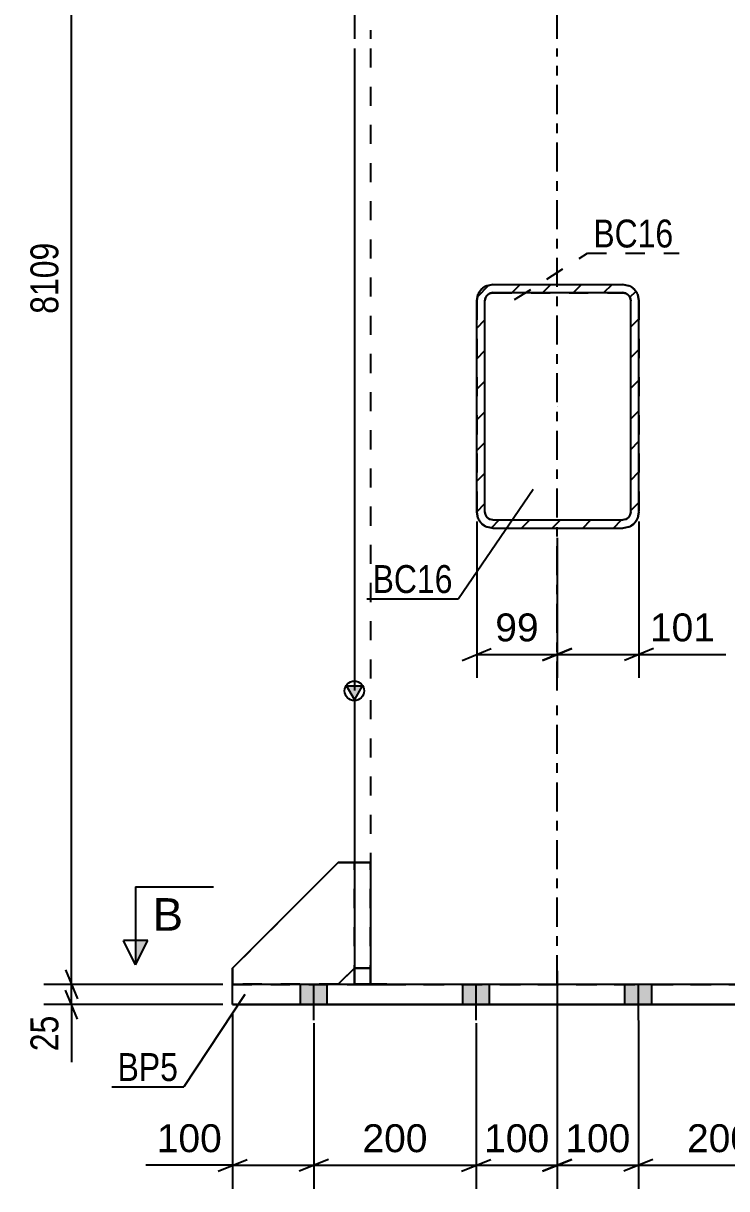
# Model space of a CAD drawing. Header units: millimetres. Extents: x -162 to 432, y -197 to 223.
# Drawn here: x 161.9 to 234.1, y -21 to 98.7 of the extents above; entities that cross this region are included whole.
import ezdxf

# ---------------------------------------------------------------- set-up
doc = ezdxf.new("R2010")
doc.units = ezdxf.units.MM
doc.linetypes.add('DXK_LINE_DOT2', pattern=[3.9198, 1.9599, -1.9599])
doc.linetypes.add('DXK_LINE_DOT3', pattern=[5.918699999999999, 2.979, -0.9799, 0.9799, -0.9799])
doc.styles.add('Arial', font='ARIAL.TTF', dxfattribs={"height": 0.2})
doc.styles.add('Arial Narrow', font='ARIALN.TTF', dxfattribs={"height": 0.2})

# ---------------------------------------------------------------- blocks, each defined once
blk = doc.blocks.new('Part-284928215-2615 - 2602')
at = {"linetype": 'Continuous'}
h = blk.add_hatch(dxfattribs=at)
h.set_pattern_fill('', scale=0.7, style=0, pattern_type=0)
h.set_pattern_definition([(45, (208.4663672420691, 48.51701916122232), (-1.571544821187102, 1.571544821187102), [])])
h.paths.add_polyline_path([(208.4663672420716, 70.18368619483294), (208.4663672420667, 48.51701916126308), (208.5932346878807, 47.87921342985413), (208.9545226067562, 47.3385078393286), (209.4952281881241, 46.97721991433605), (210.1330339087334, 46.85035246637301), (223.4663672420667, 46.85035246637301), (224.104172962676, 46.97721991433605), (224.6448785440439, 47.3385078393286), (225.0061664629195, 47.87921342985413), (225.1330339087334, 48.51701916126308), (225.1330339087382, 70.18368619483294), (225.0061664629243, 70.82149192624195), (224.6448785440487, 71.36219751676748), (224.1041729626809, 71.72348544176032), (223.4663672420716, 71.85035288972307), (210.1330339087382, 71.85035288972307), (209.4952281881289, 71.72348544176032), (208.9545226067611, 71.36219751676748), (208.5932346878855, 70.82149192624195)])
h.paths.add_polyline_path([(209.5437782577496, 70.77294185580024), (209.8141310484348, 70.95358581829663), (210.1330339087382, 71.01701954227804), (223.4663672420716, 71.01701954227804), (223.785270102375, 70.95358581829663), (224.0556228930602, 70.77294185580024), (224.2362668524967, 70.50258906053762), (224.2997005754049, 70.18368619483294), (224.2997005754, 48.51701916126308), (224.2362668524943, 48.19811629555846), (224.0556228930553, 47.92776350029584), (223.7852701023702, 47.74711953779945), (223.4663672420667, 47.68368581381804), (210.1330339087334, 47.68368581381804), (209.8141310484299, 47.74711953779945), (209.5437782577448, 47.92776350029584), (209.3631342983082, 48.19811629555846), (209.2997005754, 48.51701916126308), (209.2997005754049, 70.18368619483294), (209.3631342983131, 70.50258906053762)])
at = {"color": 2, "linetype": 'Continuous'}
for p, q in [((210.1330339087382, 71.85035288972307), (209.4952281881289, 71.72348544176032)), ((210.1330339087382, 71.85035288972307), (223.4663672420716, 71.85035288972307)), ((224.1041729626809, 71.72348544176032), (223.4663672420716, 71.85035288972307)), ((208.5932346878855, 70.82149192624195), (208.4663672420716, 70.18368619483294)), ((209.8141310484348, 70.95358581829663), (210.1330339087382, 71.01701954227804)), ((210.1330338949842, 71.0144615495035), (209.8141310346808, 70.95102782767037)), ((210.1330338949842, 71.0144615495035), (210.1330339087382, 71.01701954227804)), ((210.1330339087382, 71.01701954227804), (223.4663672420716, 71.01701954227804)), ((210.1330338949842, 71.0144615495035), (223.4663672283176, 71.0144615495011)), ((223.4663672283176, 71.0144615495011), (223.4663672420716, 71.01701954227804)), ((223.4663672420716, 71.01701954227804), (223.785270102375, 70.95358581829663)), ((223.785270088621, 70.95102782766793), (223.4663672283176, 71.0144615495011)), ((225.1330339087382, 70.18368619483294), (225.0061664629243, 70.82149192624195)), ((208.4663672420667, 48.51701916126308), (208.4663672420716, 70.18368619483294)), ((209.2997005754049, 70.18368619483294), (209.3631342983131, 70.50258906053762)), ((209.2997005754, 48.51701916126308), (209.2997005754049, 70.18368619483294)), ((224.2362668524967, 70.50258906053762), (224.2997005754049, 70.18368619483294)), ((224.2997005754, 48.51701916126308), (224.2997005754049, 70.18368619483294)), ((225.1330339087334, 48.51701916126308), (225.1330339087382, 70.18368619483294)), ((208.4663672420667, 48.51701916126308), (208.5932346878807, 47.87921342985413)), ((209.3631342983082, 48.19811629555846), (209.2997005754, 48.51701916126308)), ((224.2997005754, 48.51701916126308), (224.2362668524943, 48.19811629555846)), ((225.0061664629195, 47.87921342985413), (225.1330339087334, 48.51701916126308)), ((209.4952281881241, 46.97721991433605), (210.1330339087334, 46.85035246637301)), ((210.1330338949842, 46.8477952920943), (209.4952281743749, 46.97466273576032)), ((210.1330339087334, 47.68368581381804), (209.8141310484299, 47.74711953779945)), ((210.1330339087334, 47.68368581381804), (223.4663672420667, 47.68368581381804)), ((210.1330338949842, 46.8477952920943), (210.1330339087334, 46.85035246637301)), ((210.1330339087334, 46.85035246637301), (223.4663672420667, 46.85035246637301)), ((210.1330338949842, 46.8477952920943), (223.4663672283176, 46.84779529209186)), ((223.7852701023702, 47.74711953779945), (223.4663672420667, 47.68368581381804)), ((223.4663672420667, 46.85035246637301), (224.104172962676, 46.97721991433605)), ((224.1041729489269, 46.97466273575759), (223.4663672283176, 46.84779529209186)), ((223.4663672283176, 46.84779529209186), (223.4663672420667, 46.85035246637301))]:
    blk.add_line(p, q, dxfattribs=at)
at = {"color": 7, "linetype": 'DXK_LINE_DOT2'}
for p, q in [((209.4952281743749, 71.7209274250585), (210.1330338949842, 71.84779486872452)), ((210.1330338949842, 71.84779486872452), (210.1330339087382, 71.85035288972307)), ((210.1330338949842, 71.84779486872452), (223.4663672283176, 71.84779486872208)), ((223.4663672283176, 71.84779486872208), (223.4663672420716, 71.85035288972307)), ((223.4663672283176, 71.84779486872208), (224.1041729489269, 71.72092742505578)), ((208.4663672283176, 70.18112823028281), (208.5932346741315, 70.81893394009006)), ((225.0061664491703, 70.81893394008705), (225.1330338949842, 70.1811282302798)), ((208.4663672420716, 70.18368619483294), (208.4663672283176, 48.51446193053664)), ((209.3631342845591, 70.50003108518627), (209.2997005616509, 70.18112823028252)), ((209.2997005616509, 70.18112823028252), (209.2997005754049, 70.18368619483294)), ((209.2997005616509, 48.5144619305363), (209.2997005616509, 70.18112823028252)), ((209.3631342845591, 70.50003108518627), (209.3631342983131, 70.50258906053762)), ((224.2362668387427, 70.50003108518354), (224.2362668524967, 70.50258906053762)), ((224.2997005616509, 70.1811282302798), (224.2362668387427, 70.50003108518354)), ((224.2997005616509, 70.1811282302798), (224.2997005754049, 70.18368619483294)), ((224.2997005616509, 48.51446193053357), (224.2997005616509, 70.1811282302798)), ((225.1330339087382, 70.18368619483294), (225.1330338949842, 48.51446193053357)), ((208.5932346741315, 47.87665622072939), (208.4663672283176, 48.51446193053664)), ((208.5932346741315, 47.87665622072939), (208.5932346878807, 47.87921342985413)), ((209.2997005616509, 48.5144619305363), (209.2997005754, 48.51701916126308)), ((209.2997005616509, 48.5144619305363), (209.3631342845591, 48.19555907563256)), ((224.2362668387427, 48.19555907562983), (224.2997005616509, 48.51446193053357)), ((224.2997005616509, 48.51446193053357), (224.2997005754, 48.51701916126308)), ((225.1330338949842, 48.51446193053357), (225.0061664491703, 47.87665622072632)), ((225.0061664491703, 47.87665622072632), (225.0061664629195, 47.87921342985413)), ((225.1330338949842, 48.51446193053357), (225.1330339087334, 48.51701916126308)), ((209.8141310346808, 47.74456233314817), (210.1330338949842, 47.68112861131533)), ((210.1330338949842, 47.68112861131533), (210.1330339087334, 47.68368581381804)), ((210.1330338949842, 47.68112861131533), (223.4663672283176, 47.68112861131289)), ((223.4663672283176, 47.68112861131289), (223.785270088621, 47.74456233314572)), ((223.4663672283176, 47.68112861131289), (223.4663672420667, 47.68368581381804))]:
    blk.add_line(p, q, dxfattribs=at)
at = {"color": 7, "linetype": 'DXK_LINE_DOT3'}
blk.add_line((216.799700551796, 59.34595473255803), (216.7997005753467, 59.35035267773867), dxfattribs=at)
at = {"color": 2, "linetype": 'Continuous'}
for centre, radius, start, end in [((210.1330339271803, 70.18368621326655), 1.666666680784396, 112.5000004852278, 157.5000004850576), ((210.1330339179592, 70.18368620405093), 0.8333333403906147, 112.5000004851764, 157.5000004850876), ((210.1330338857573, 70.18112822107159), 0.8333333262660715, 112.4999995145425, 157.4999995151581), ((223.4663672328506, 70.18368620405093), 0.8333333403906121, 22.49999951491245, 67.49999951482361), ((223.4663672375444, 70.18112822106924), 0.8333333262660175, 22.50000048481496, 67.50000048544861), ((223.4663672236295, 70.18368621326655), 1.666666680784398, 22.49999951494242, 67.49999951477224), ((210.1330339271752, 48.51701914282976), 1.666666680784256, 202.4999995149532, 247.4999995147795), ((210.1330338765524, 48.5144619489818), 1.666666652563614, 202.5000004852517, 247.5000004849935), ((210.1330339179543, 48.51701915204516), 0.8333333403906187, 202.4999995149129, 247.4999995148238), ((223.4663672328388, 48.51701915205631), 0.8333333404036039, 292.5000004853285, 337.5000004846273), ((223.4663672236249, 48.51701914282976), 1.666666680784255, 292.5000004852205, 337.5000004850468), ((223.4663672467494, 48.51446194897934), 1.66666665256387, 292.4999995150036, 337.4999995147291)]:
    blk.add_arc(centre, radius, start, end, dxfattribs=at)
at = {"color": 7, "linetype": 'DXK_LINE_DOT2'}
for centre, radius, start, end in [((210.1330338765522, 70.1811282118368), 1.666666652563727, 112.4999995149963, 157.4999995147184), ((223.4663672467497, 70.18112821183433), 1.666666652563473, 22.50000048526518, 67.50000048500202), ((210.1330338857575, 48.514461939747), 0.833333326266215, 202.5000004848204, 247.5000004854429), ((223.4663672375444, 48.51446193974466), 0.8333333262662737, 292.4999995145479, 337.4999995151521)]:
    blk.add_arc(centre, radius, start, end, dxfattribs=at)
blk = doc.blocks.new('Part-284928215-2661 - 2602')
at = {"linetype": 'Continuous'}
blk.add_hatch(color=2, dxfattribs=at).paths.add_polyline_path([(195.9030338605318, 29.23308912558879), (195.1030338486109, 30.63308910174693), (196.7030338724527, 30.63308910174693)])
at = {"color": 2, "linetype": 'Continuous'}
for p, q in [((195.9030338605318, 145.0064509876702), (195.9030338605318, 97.08198239874046)), ((195.9030338605318, 96.08198239874048), (195.9030338605318, 30.17050422334503)), ((195.9030338605318, 29.23308912558879), (195.1030338486109, 30.63308910174693)), ((195.1030338486109, 30.63308910174693), (196.7030338724527, 30.63308910174693)), ((196.7030338724527, 30.63308910174693), (195.9030338605318, 29.23308912558879)), ((195.9030338605318, 29.17050422334502), (195.9030338605318, 12.50414428126845))]:
    blk.add_line(p, q, dxfattribs=at)
at = {"color": 7, "linetype": 'DXK_LINE_DOT2'}
for p, q in [((197.5697005271985, 145.0064509876702), (197.5697005271985, 97.08198239874046)), ((197.5697005271985, 96.08198239874048), (197.5697005271985, 30.17050422334503)), ((197.5697005271985, 29.17050422334502), (197.5697005271985, -0.003216986822034565)), ((195.9030338605318, 12.50414428126845), (195.9030338605318, -0.003216986822034565)), ((196.1567687521597, 0.003458986407868755), (195.9030338605318, 0.003224229569942357)), ((195.9030338605318, -0.003216986822034565), (195.9030338605318, 0.003224229569942357)), ((196.8793445899108, 0.003658003645133097), (196.1567687521597, 0.003458986407868755)), ((197.9607557526489, 0.003790982711753562), (196.8793445899108, 0.003658003645133097)), ((197.5697005271985, 0.003224229569942357), (197.6965679730124, 0.003341607988905556)), ((197.5697005271985, -0.003216986822034565), (197.5697005271985, 0.003224229569942357)), ((197.6965679730124, 0.003341607988905556), (198.057855891888, 0.003441116607613518)), ((199.2363671938651, 0.003837678750130635), (197.9607557526489, 0.003790982711753562)), ((198.057855891888, 0.003441116607613518), (198.5985614732558, 0.00350760614092375)), ((198.5985614732558, 0.00350760614092375), (199.2363671938651, 0.003530954160036496)), ((199.2363671938651, 0.003837678750130635), (234.2363671938651, 0.003837678750130635)), ((199.2363671938651, 0.003530954160036496), (234.2363671938651, 0.003530954160036496)), ((195.9030338605318, -0.003216986822034565), (196.1567687521597, -0.003451743659809381)), ((196.1567687521597, -0.003451743659809381), (196.8793445899108, -0.003650760897225306)), ((196.8793445899108, -0.003650760897225306), (197.9607557526489, -0.00378373996384577)), ((197.6965679730124, -0.003334365240997764), (197.5697005271985, -0.003216986822034565)), ((198.057855891888, -0.003433873859554144), (197.6965679730124, -0.003334365240997764)), ((197.9607557526489, -0.00378373996384577), (199.2363671938651, -0.003830436002222844)), ((198.5985614732558, -0.003500363392864377), (198.057855891888, -0.003433873859554144)), ((199.2363671938651, -0.003523711412128705), (198.5985614732558, -0.003500363392864377)), ((199.2363671938651, -0.003523711412128705), (234.2363671938651, -0.003523711412128705)), ((199.2363671938651, -0.003830436002222844), (234.2363671938651, -0.003830436002222844))]:
    blk.add_line(p, q, dxfattribs=at)
at = {"color": 7, "linetype": 'DXK_LINE_DOT3'}
for p, q in [((216.7363671938651, 97.08198239874046), (216.7363671938651, 145.0032303789391)), ((216.7363671938651, 30.17050422334503), (216.7363671938651, 96.08198239874048)), ((216.7363671938651, 3.621373802313414e-06), (216.7363671938651, 29.17050422334502))]:
    blk.add_line(p, q, dxfattribs=at)
at = {"color": 2, "linetype": 'Continuous'}
blk.add_circle((195.9030338605318, 30.13308910174693), 1, dxfattribs=at)
blk = doc.blocks.new('Part-284928215-2676 - 2602')
at = {"color": 2, "linetype": 'Continuous'}
for p, q in [((183.4030338605318, -2.089464168480447), (183.4030338605318, 0.006138113175836679)), ((183.4030338605318, 0.006138113175836679), (250.0697005271985, 0.006138113175836679)), ((250.0697005271985, -2.089464168480447), (250.0697005271985, 0.006138113175836679)), ((183.4030338605318, -2.077195184876681), (183.4030338605318, -2.089464168480447)), ((250.0697005271985, -2.077195184876681), (183.4030338605318, -2.077195184876681)), ((183.4030338605318, -2.089464168480447), (250.0697005271985, -2.089464168480447)), ((250.0697005271985, -2.077195184876681), (250.0697005271985, -2.089464168480447))]:
    blk.add_line(p, q, dxfattribs=at)
at = {"color": 7, "linetype": 'DXK_LINE_DOT2'}
blk.add_line((183.4030338605318, -0.006130870427928887), (250.0697005271985, -0.006130870427928887), dxfattribs=at)
blk = doc.blocks.new('Part-284928215-2677 - 2602')
at = {"color": 7, "linetype": 'DXK_LINE_DOT2'}
for p, q in [((195.9030338605318, -0.006130870427928887), (195.9030338605318, 12.49616935231288)), ((197.5697005271985, 12.49616935231288), (195.9030338605318, 12.49616935231288)), ((195.9030338605318, 12.49586262772279), (197.5697005271985, 12.49586262772279)), ((197.5697005271985, -0.006130870427928887), (197.5697005271985, 12.49616935231288)), ((195.9030338605318, 1.662836202439792), (197.5697005271985, 1.662836202439792)), ((197.5697005271985, 1.660535768014086), (195.9030338605318, 1.660535768014086)), ((195.9030338605318, -0.004137160592316983), (195.9030338605318, -0.006130870427928887)), ((195.9030338605318, -0.004137160592316983), (197.5697005271985, -0.004137160592316983)), ((195.9030338605318, -0.006130870427928887), (197.5697005271985, -0.006130870427928887)), ((197.5697005271985, -0.004137160592316983), (197.5697005271985, -0.006130870427928887))]:
    blk.add_line(p, q, dxfattribs=at)
blk = doc.blocks.new('Part-284928215-2701 - 2602')
at = {"color": 7, "linetype": 'DXK_LINE_DOT2'}
for p, q in [((194.2363671938651, 12.49647607690298), (183.4030338605318, 1.663142927029886)), ((183.4030338605318, 1.662836202439792), (194.2363671938651, 12.49616935231288)), ((194.2363671938651, 12.49616935231288), (194.2363671938651, 12.49647607690298)), ((195.9030338605318, 12.49647607690298), (194.2363671938651, 12.49647607690298)), ((194.2363671938651, 12.49616935231288), (195.9030338605318, 12.49616935231288)), ((195.9030338605318, 12.49647607690298), (195.9030338605318, 1.662836202439792)), ((183.4030338605318, -0.003830436002222844), (183.4030338605318, 1.663142927029886)), ((195.9030338605318, 1.662836202439792), (194.2363671938651, -0.003830436002222844)), ((194.2363671938651, -0.003523711412128705), (194.2460290186167, 0.006138113175836679)), ((183.4030338605318, -0.003523711412128705), (194.2363671938651, -0.003523711412128705)), ((194.2363671938651, -0.003830436002222844), (183.4030338605318, -0.003830436002222844)), ((194.2363671938651, -0.003830436002222844), (194.2363671938651, -0.003523711412128705))]:
    blk.add_line(p, q, dxfattribs=at)
at = {"color": 2, "linetype": 'Continuous'}
blk.add_line((194.2460290186167, 0.006138113175836679), (195.9030338605318, 1.663142927029886), dxfattribs=at)
blk = doc.blocks.new('Part-284928215-2704 - 2602')
at = {"color": 2, "linetype": 'Continuous'}
for p, q in [((195.9030338605318, 12.50414428126845), (195.9030338605318, 12.50383755667836)), ((197.5697005271985, 12.50414428126845), (195.9030338605318, 12.50414428126845)), ((195.9030338605318, 12.50414428126845), (195.9030338605318, 0.006138202788955974)), ((197.5697005271985, 12.50383755667836), (197.5697005271985, 12.50414428126845)), ((197.5697005271985, 12.50414428126845), (197.5697005271985, 0.006138202788955974)), ((197.5697005271985, 1.67280484123097), (195.9030338605318, 1.67280484123097)), ((195.9030338605318, 0.006138202788955974), (197.5697005271985, 0.006138202788955974))]:
    blk.add_line(p, q, dxfattribs=at)
at = {"color": 7, "linetype": 'DXK_LINE_DOT2'}
for p, q in [((195.9030338605318, 12.50383755667836), (197.5697005271985, 12.50383755667836)), ((195.9030338605318, 1.67280484123097), (195.9030338605318, 0.00414449295334407)), ((195.9030338605318, 1.670504406805264), (197.5697005271985, 1.670504406805264)), ((197.5697005271985, 1.67280484123097), (197.5697005271985, 0.00414449295334407)), ((195.9030338605318, 0.00414449295334407), (195.9030338605318, 0.006138202788955974)), ((197.5697005271985, 0.00414449295334407), (195.9030338605318, 0.00414449295334407)), ((197.5697005271985, 0.00414449295334407), (197.5697005271985, 0.006138202788955974))]:
    blk.add_line(p, q, dxfattribs=at)
blk = doc.blocks.new('Part-284928215-2705 - 2602')
at = {"color": 2, "linetype": 'Continuous'}
for p, q in [((194.2363671938651, 12.50383755667836), (183.4030338605318, 1.670504406805264)), ((194.2363671938651, 12.50353083208826), (194.2363671938651, 12.50383755667836)), ((195.9030338605318, 12.50383755667836), (194.2363671938651, 12.50383755667836)), ((183.4030338605318, 1.670504406805264), (183.4030338605318, 1.67019768221517)), ((183.4030338605318, 1.670504406805264), (183.4030338605318, 0.006138113175836679)), ((194.2386675387167, 0.006138113175836679), (195.9030338605318, 1.670504406805264))]:
    blk.add_line(p, q, dxfattribs=at)
at = {"color": 7, "linetype": 'DXK_LINE_DOT2'}
for p, q in [((183.4030338605318, 1.67019768221517), (194.2363671938651, 12.50353083208826)), ((194.2363671938651, 12.50353083208826), (195.9030338605318, 12.50353083208826)), ((195.9030338605318, 12.50383755667836), (195.9030338605318, 1.67019768221517)), ((195.9030338605318, 1.67019768221517), (194.2363671938651, 0.003531043773155792)), ((183.4030338605318, 0.006138113175836679), (183.4030338605318, 0.003531043773155792)), ((183.4030338605318, 0.003837768363249931), (194.2363671938651, 0.003837768363249931)), ((194.2363671938651, 0.003531043773155792), (183.4030338605318, 0.003531043773155792)), ((194.2363671938651, 0.003837768363249931), (194.2386675387167, 0.006138113175836679)), ((194.2363671938651, 0.003531043773155792), (194.2363671938651, 0.003837768363249931))]:
    blk.add_line(p, q, dxfattribs=at)
blk = doc.blocks.new('Bolt-284928215-2712 - 2602')
at = {"linetype": 'Continuous'}
for points in [[(190.3613671938651, -2.078728807827304), (193.1113671938651, -2.078728807827304), (193.1113671938651, 0.004604490225214401), (190.3613671938651, 0.004604490225214401)], [(190.3613671938651, -2.081796053728245), (193.1113671938651, -2.081796053728245), (193.1113671938651, 0.001537244324273009), (190.3613671938651, 0.001537244324273009)], [(207.0280338605318, -2.078728807827304), (209.7780338605318, -2.078728807827304), (209.7780338605318, 0.004604490225214401), (207.0280338605318, 0.004604490225214401)], [(223.6947005271985, -2.078728807827304), (226.4447005271985, -2.078728807827304), (226.4447005271985, 0.004604490225214401), (223.6947005271985, 0.004604490225214401)], [(240.3613671938651, -2.078728807827304), (243.1113671938651, -2.078728807827304), (243.1113671938651, 0.004604490225214401), (240.3613671938651, 0.004604490225214401)], [(240.3613671938651, -2.081796053728245), (243.1113671938651, -2.081796053728245), (243.1113671938651, 0.001537244324273009), (240.3613671938651, 0.001537244324273009)], [(190.3613671938651, -2.084863299629186), (193.1113671938651, -2.084863299629186), (193.1113671938651, -0.001530001576668383), (190.3613671938651, -0.001530001576668383)], [(190.3613671938651, -2.087930545530128), (193.1113671938651, -2.087930545530128), (193.1113671938651, -0.004597247477609773), (190.3613671938651, -0.004597247477609773)], [(207.0280338605318, -2.087930545530128), (209.7780338605318, -2.087930545530128), (209.7780338605318, -0.004597247477609773), (207.0280338605318, -0.004597247477609773)], [(223.6947005271985, -2.087930545530128), (226.4447005271985, -2.087930545530128), (226.4447005271985, -0.004597247477609773), (223.6947005271985, -0.004597247477609773)], [(240.3613671938651, -2.084863299629186), (243.1113671938651, -2.084863299629186), (243.1113671938651, -0.001530001576668383), (240.3613671938651, -0.001530001576668383)], [(240.3613671938651, -2.087930545530128), (243.1113671938651, -2.087930545530128), (243.1113671938651, -0.004597247477609773), (240.3613671938651, -0.004597247477609773)]]:
    blk.add_hatch(color=1, dxfattribs=at).paths.add_polyline_path(points)
at = {"color": 1, "linetype": 'Continuous'}
for p, q in [((190.3613671938651, -2.078728807827304), (190.3613671938651, 0.004604490225214401)), ((190.3613671938651, -2.081796053728245), (190.3613671938651, 0.001537244324273009)), ((191.7363671938651, -3.662062114348256), (191.7363671938651, 0.004604490225626663)), ((191.7363671938651, -3.665129360249198), (191.7363671938651, 0.001537244324685272)), ((193.1113671938651, -2.078728807827304), (193.1113671938651, 0.004604490225214401)), ((193.1113671938651, -2.081796053728245), (193.1113671938651, 0.001537244324273009)), ((207.0280338605318, -2.078728807827304), (207.0280338605318, 0.004604490225214401)), ((208.4030338605318, -3.662062114348256), (208.4030338605318, 0.004604490225626663)), ((209.7780338605318, -2.078728807827304), (209.7780338605318, 0.004604490225214401)), ((223.6947005271985, -2.078728807827304), (223.6947005271985, 0.004604490225214401)), ((225.0697005271985, -3.662062114348256), (225.0697005271985, 0.004604490225626663)), ((226.4447005271985, -2.078728807827304), (226.4447005271985, 0.004604490225214401)), ((240.3613671938651, -2.078728807827304), (240.3613671938651, 0.004604490225214401)), ((240.3613671938651, -2.081796053728245), (240.3613671938651, 0.001537244324273009)), ((241.7363671938651, -3.662062114348256), (241.7363671938651, 0.004604490225626663)), ((241.7363671938651, -3.665129360249198), (241.7363671938651, 0.001537244324685272)), ((243.1113671938651, -2.078728807827304), (243.1113671938651, 0.004604490225214401)), ((243.1113671938651, -2.081796053728245), (243.1113671938651, 0.001537244324273009)), ((190.3613671938651, -2.084863299629186), (190.3613671938651, -0.001530001576668383)), ((190.3613671938651, -2.087930545530128), (190.3613671938651, -0.004597247477609773)), ((191.7363671938651, -3.668196606150139), (191.7363671938651, -0.00153000157625612)), ((191.7363671938651, -3.671263852051081), (191.7363671938651, -0.004597247477197511)), ((193.1113671938651, -2.084863299629186), (193.1113671938651, -0.001530001576668383)), ((193.1113671938651, -2.087930545530128), (193.1113671938651, -0.004597247477609773)), ((207.0280338605318, -2.087930545530128), (207.0280338605318, -0.004597247477609773)), ((208.4030338605318, -3.671263852051081), (208.4030338605318, -0.004597247477197511)), ((209.7780338605318, -2.087930545530128), (209.7780338605318, -0.004597247477609773)), ((223.6947005271985, -2.087930545530128), (223.6947005271985, -0.004597247477609773)), ((225.0697005271985, -3.671263852051081), (225.0697005271985, -0.004597247477197511)), ((226.4447005271985, -2.087930545530128), (226.4447005271985, -0.004597247477609773)), ((240.3613671938651, -2.084863299629186), (240.3613671938651, -0.001530001576668383)), ((240.3613671938651, -2.087930545530128), (240.3613671938651, -0.004597247477609773)), ((241.7363671938651, -3.668196606150139), (241.7363671938651, -0.00153000157625612)), ((241.7363671938651, -3.671263852051081), (241.7363671938651, -0.004597247477197511)), ((243.1113671938651, -2.084863299629186), (243.1113671938651, -0.001530001576668383)), ((243.1113671938651, -2.087930545530128), (243.1113671938651, -0.004597247477609773))]:
    blk.add_line(p, q, dxfattribs=at)
blk = doc.blocks.new('Part-284928215-2760 - 2602')
at = {"color": 7, "linetype": 'DXK_LINE_DOT2'}
for p, q in [((210.1330338779755, 71.83996781102246), (209.4952281573662, 71.71310036734889)), ((210.1330338779755, 71.83996781102246), (223.4663672113088, 71.83996781102246)), ((210.1330338779755, 71.83717131193293), (210.1330338779755, 71.83996781102246)), ((223.4663672113088, 71.83996781102246), (223.4663672113088, 71.83717131193293)), ((224.1041729319181, 71.71310036734889), (223.4663672113088, 71.83996781102246)), ((208.5932346571228, 70.81110688232889), (208.4663672113088, 70.17330117248525)), ((209.814131017672, 70.9432007699171), (210.1330338779755, 71.00663449175386)), ((210.1330338779755, 71.00383796453582), (210.1330338779755, 71.00663449175386)), ((210.1330338779755, 71.00663449175386), (223.4663672113088, 71.00663449175386)), ((223.4663672113088, 71.00383796453582), (223.4663672113088, 71.00663449175386)), ((223.4663672113088, 71.00663449175386), (223.7852700716123, 70.9432007699171)), ((225.1330338779755, 70.17330117248525), (225.0061664321615, 70.81110688232889)), ((208.4663672113088, 70.17330117248525), (208.4663672113088, 48.50383758480598)), ((209.2997005446421, 70.17330117248525), (209.3631342675503, 70.49220402740696)), ((209.2997005446421, 70.17050461713836), (209.2997005446421, 70.17330117248525)), ((209.2997005446421, 48.50663487149882), (209.2997005446421, 70.17330117248525)), ((209.3631342675503, 70.4894074828245), (209.3631342675503, 70.49220402740696)), ((224.236266821734, 70.4894074828245), (224.236266821734, 70.49220402740696)), ((224.236266821734, 70.49220402740696), (224.2997005446421, 70.17330117248525)), ((224.2997005446421, 70.17050461713836), (224.2997005446421, 70.17330117248525)), ((224.2997005446421, 48.50663487149882), (224.2997005446421, 70.17330117248525)), ((225.1330338779755, 70.17330117248525), (225.1330338779755, 48.50383758480598)), ((208.4663672113088, 48.50663487149882), (208.5932346571228, 47.8688291616549)), ((208.5932346571228, 47.8660318534337), (208.5932346571228, 47.8688291616549)), ((209.2997005446421, 48.50383758480598), (209.2997005446421, 48.50663487149882)), ((209.3631342675503, 48.18773201657655), (209.2997005446421, 48.50663487149882)), ((224.2997005446421, 48.50663487149882), (224.236266821734, 48.18773201657655)), ((224.2997005446421, 48.50383758480598), (224.2997005446421, 48.50663487149882)), ((225.0061664321615, 47.8688291616549), (225.1330338779755, 48.50663487149882)), ((225.0061664321615, 47.8660318534337), (225.0061664321615, 47.8688291616549)), ((209.4952281573662, 46.96683567663462), (210.1330338779755, 46.83996823296133)), ((210.1330338779755, 47.67330155223021), (209.814131017672, 47.73673527406675)), ((210.1330338779755, 47.67050423740852), (210.1330338779755, 47.67330155223021)), ((210.1330338779755, 47.67330155223021), (223.4663672113088, 47.67330155223021)), ((210.1330338779755, 46.83996823296133), (223.4663672113088, 46.83996823296133)), ((210.1330338779755, 46.83717089001169), (210.1330338779755, 46.83996823296133)), ((223.7852700716123, 47.73673527406675), (223.4663672113088, 47.67330155223021)), ((223.4663672113088, 47.67050423740852), (223.4663672113088, 47.67330155223021)), ((223.4663672113088, 46.83996823296133), (224.1041729319181, 46.96683567663462)), ((223.4663672113088, 46.83717089001169), (223.4663672113088, 46.83996823296133))]:
    blk.add_line(p, q, dxfattribs=at)
at = {"color": 7, "linetype": 'DXK_LINE_DOT3'}
blk.add_line((216.7997005446421, 59.33533386317816), (216.7997005446421, 59.34180525940678), dxfattribs=at)
at = {"color": 7, "linetype": 'DXK_LINE_DOT2'}
for centre, radius, start, end in [((210.1330338596067, 70.17330115410037), 1.66666665261272, 112.4999995166533, 157.4999995163366), ((210.13303386878, 70.17330116330524), 0.8333333262901954, 112.499999516198, 157.4999995168096), ((223.4663672205043, 70.17330116330524), 0.8333333262901967, 22.50000048319044, 67.50000048380195), ((223.4663672296776, 70.17330115410037), 1.666666652612723, 22.50000048366336, 67.5000004833467), ((210.1330338596071, 48.5066348898833), 1.666666652613017, 202.5000004836549, 247.5000004833373), ((210.1330338687797, 48.50663488067852), 0.8333333262899952, 202.5000004832151, 247.5000004838201), ((223.4663672205046, 48.50663488067852), 0.833333326289997, 292.4999995161799, 337.4999995167849), ((223.4663672296772, 48.5066348898833), 1.666666652613018, 292.4999995166627, 337.4999995163451)]:
    blk.add_arc(centre, radius, start, end, dxfattribs=at)
blk = doc.blocks.new('StraightDimension-284928215-2856 - 2602')
at = {"color": 7, "linetype": 'Continuous'}
for p, q in [((241.7363921938664, -2.041663027652305), (241.7363921938664, -20.98428236257226)), ((225.069700527196, -3.705172073827043), (225.069700527196, -20.98428236257226)), ((226.5697005868007, -17.9842823387304), (223.5697004675914, -19.18428238641411)), ((225.069700527196, -18.58428236257225), (241.7363921938664, -18.58428236257225)), ((240.2363921342617, -19.18428238641411), (243.236392253471, -17.9842823387304))]:
    blk.add_line(p, q, dxfattribs=at)
at = {"color": 0}
blk.add_wipeout([(237.33849557928127, -17.83428236257225), (237.33849557928127, -13.634282362572263), (229.46759714178123, -13.634282362572263), (229.46759714178123, -17.83428236257225)], dxfattribs=at)
at = {"color": 3, "style": 'Arial'}
blk.add_text('200', height=2.865234375, dxfattribs=at).set_placement((230.0675971417812, -17.23428236257226))
blk = doc.blocks.new('StraightDimension-284928215-2868 - 2602')
at = {"color": 7, "linetype": 'Continuous'}
for p, q in [((191.7363671938627, -3.981615046881871), (191.7363671938627, -20.98428236257226)), ((208.4030338605294, -3.981615046881871), (208.4030338605294, -20.98428236257226)), ((193.2363672534674, -17.9842823387304), (190.2363671342581, -19.18428238641411)), ((191.7363671938627, -18.58428236257225), (208.4030338605294, -18.58428236257225)), ((206.9030338009248, -19.18428238641411), (209.903033920134, -17.9842823387304))]:
    blk.add_line(p, q, dxfattribs=at)
at = {"color": 0}
blk.add_wipeout([(204.00514974594606, -17.834282362572246), (204.00514974594606, -13.634282362572261), (196.13425130844607, -13.634282362572261), (196.13425130844607, -17.834282362572246)], dxfattribs=at)
at = {"color": 3, "style": 'Arial'}
blk.add_text('200', height=2.865234375, dxfattribs=at).set_placement((196.734251308446, -17.23428236257226))
blk = doc.blocks.new('StraightDimension-284928215-2837 - 2602')
at = {"color": 7, "linetype": 'Continuous'}
for p, q in [((166.8499853510558, -0.003677073707166301), (166.8499853510558, 145.0032303794743)), ((166.2499853272139, 1.496322985897478), (167.4499853748976, -1.503677133311811)), ((182.4030338605318, -0.003677073707166301), (163.9999853510558, -0.003677073707166301))]:
    blk.add_line(p, q, dxfattribs=at)
at = {"color": 0}
blk.add_wipeout([(166.09995628681637, 76.7560288567532), (161.8999562868447, 76.75601342929176), (161.89998755500315, 68.24351342934924), (166.09998755497483, 68.24352885681068)], dxfattribs=at)
at = {"color": 3, "style": 'Arial Narrow'}
blk.add_text('8109', height=2.86328125, rotation=90.0002104591497, dxfattribs=at).set_placement((165.4999853510558, 68.84352665288353))
blk = doc.blocks.new('StraightDimension-284928215-2864 - 2602')
at = {"color": 7, "linetype": 'Continuous'}
for p, q in [((216.7363671926442, 1.381378630381136), (216.7363671926442, -20.98428236257226)), ((208.4030338605294, -3.981615046881871), (208.4030338605294, -20.98428236257226)), ((206.9030338009248, -19.18428238641411), (209.903033920134, -17.9842823387304)), ((208.4030338605294, -18.58428236257225), (216.7363671926442, -18.58428236257225)), ((218.2363672522488, -17.9842823387304), (215.2363671330395, -19.18428238641411))]:
    blk.add_line(p, q, dxfattribs=at)
at = {"color": 0}
blk.add_wipeout([(216.50514974533687, -17.83428236257225), (216.50514974533687, -13.634282362572263), (208.63425130783682, -13.634282362572263), (208.63425130783682, -17.83428236257225)], dxfattribs=at)
at = {"color": 3, "style": 'Arial'}
blk.add_text('100', height=2.865234375, dxfattribs=at).set_placement((209.2342513078368, -17.23428236257226))
blk = doc.blocks.new('StraightDimension-284928215-2831 - 2602')
at = {"color": 7, "linetype": 'Continuous'}
for p, q in [((166.2499853272139, 1.496322985897478), (167.4499853748976, -1.503677133311811)), ((182.4030338605318, -0.003677073707166301), (163.9999853510558, -0.003677073707166301)), ((167.4499853748976, -3.589464228085092), (166.2499853272139, -0.5894641088758021)), ((166.8499853510558, -2.089464168480447), (166.8499853510558, -0.003677073707166301)), ((182.4030338605318, -2.089464168480447), (163.9999853510558, -2.089464168480447)), ((166.8499853510558, -2.089464168480447), (166.8499853510558, -7.995714168480447)), ((166.8499853510558, -2.089464168480447), (166.8499853510558, -7.995714168480447))]:
    blk.add_line(p, q, dxfattribs=at)
at = {"color": 0}
blk.add_wipeout([(166.0999697169725, -2.6144619645860985), (161.89996971700083, -2.614477392047518), (161.89998755500312, -7.470727392014766), (166.0999875549748, -7.470711964553345)], dxfattribs=at)
at = {"color": 3, "style": 'Arial Narrow'}
blk.add_text('25', height=2.86328125, rotation=90.0002104591497, dxfattribs=at).set_placement((165.4999853510558, -6.870714168480447))
blk = doc.blocks.new('StraightDimension-284928215-2860 - 2602')
at = {"color": 7, "linetype": 'Continuous'}
for p, q in [((216.7363671926442, 1.381378630381136), (216.7363671926442, -20.98428236257226)), ((225.069700527196, -3.705172073827043), (225.069700527196, -20.98428236257226)), ((215.2363671330395, -19.18428238641411), (218.2363672522488, -17.9842823387304)), ((216.7363671926442, -18.58428236257225), (225.069700527196, -18.58428236257225)), ((226.5697005868007, -17.9842823387304), (223.5697004675914, -19.18428238641411))]:
    blk.add_line(p, q, dxfattribs=at)
at = {"color": 0}
blk.add_wipeout([(224.8384830786701, -17.834282362572246), (224.8384830786701, -13.634282362572261), (216.9675846411701, -13.634282362572261), (216.9675846411701, -17.834282362572246)], dxfattribs=at)
at = {"color": 3, "style": 'Arial'}
blk.add_text('100', height=2.865234375, dxfattribs=at).set_placement((217.5675846411701, -17.23428236257226))
blk = doc.blocks.new('StraightDimension-284928215-2869 - 2602')
at = {"color": 7, "linetype": 'Continuous'}
for p, q in [((183.4030338605318, -3.077195184876672), (183.4030338605318, -20.98428236257226)), ((191.7363671938627, -3.981615046881871), (191.7363671938627, -20.98428236257226)), ((183.4030338605318, -18.58428236257225), (174.4821354230318, -18.58428236257225)), ((183.4030338605318, -18.58428236257225), (174.4821354230318, -18.58428236257225)), ((181.9030338009271, -19.18428238641411), (184.9030339201364, -17.9842823387304)), ((183.4030338605318, -18.58428236257225), (191.7363671938627, -18.58428236257225)), ((193.2363672534674, -17.9842823387304), (190.2363671342581, -19.18428238641411))]:
    blk.add_line(p, q, dxfattribs=at)
at = {"color": 0}
blk.add_wipeout([(182.87803386053176, -17.834282362572246), (182.87803386053176, -13.634282362572261), (175.00713542303177, -13.634282362572261), (175.00713542303177, -17.834282362572246)], dxfattribs=at)
at = {"color": 3, "style": 'Arial'}
blk.add_text('100', height=2.865234375, dxfattribs=at).set_placement((175.6071354230318, -17.23428236257226))
blk = doc.blocks.new('StraightDimension-284928215-7922 - 2602')
at = {"color": 7, "linetype": 'Continuous'}
for p, q in [((225.1330338779755, 47.51701916126308), (225.1330338779755, 31.46383133855974)), ((216.7355337143328, 45.83269590407122), (216.7355337143328, 31.46383133855974)), ((215.2355336547281, 33.26383131471789), (218.2355337739374, 34.46383136240161)), ((216.7355337143328, 33.86383133855975), (225.1330338779755, 33.86383133855975)), ((226.6330339375801, 34.46383136240161), (223.6330338183708, 33.26383131471789)), ((225.1330338779755, 33.86383133855975), (234.0539323154755, 33.86383133855975)), ((225.1330338779755, 33.86383133855975), (234.0539323154755, 33.86383133855975))]:
    blk.add_line(p, q, dxfattribs=at)
at = {"color": 0}
blk.add_wipeout([(233.52893231547546, 34.61383133855974), (233.52893231547546, 38.81383133855976), (225.65803387797547, 38.81383133855976), (225.65803387797547, 34.61383133855974)], dxfattribs=at)
at = {"color": 3, "style": 'Arial'}
blk.add_text('101', height=2.865234375, dxfattribs=at).set_placement((226.2580338779755, 35.21383133855974))
blk = doc.blocks.new('StraightDimension-284928215-7923 - 2602')
at = {"color": 7, "linetype": 'Continuous'}
for p, q in [((208.4663672113088, 47.51701916126308), (208.4663672113088, 31.46383133855974)), ((216.7355337143328, 45.83269590407122), (216.7355337143328, 31.46383133855974)), ((206.9663671517042, 33.26383131471789), (209.9663672709135, 34.46383136240161)), ((208.4663672113088, 33.86383133855975), (216.7355337143328, 33.86383133855975)), ((218.2355337739374, 34.46383136240161), (215.2355336547281, 33.26383131471789))]:
    blk.add_line(p, q, dxfattribs=at)
at = {"color": 0}
blk.add_wipeout([(215.42458327532086, 34.613831338559756), (215.42458327532086, 38.813831338559766), (209.7773176503208, 38.813831338559766), (209.7773176503208, 34.613831338559756)], dxfattribs=at)
at = {"color": 3, "style": 'Arial'}
blk.add_text('99', height=2.865234375, dxfattribs=at).set_placement((210.3773176503208, 35.21383133855974))
blk = doc.blocks.new('Mark-284928215-2611 - 2602')
at = {"color": 30, "linetype": 'Continuous'}
for p in [(214.2784351198857, 50.79319568376508), (197.1752712897519, 39.57726409920863)]:
    blk.add_line(p, (206.5959744147519, 39.57726409920861), dxfattribs=at)
at = {"color": 0}
blk.add_wipeout([(205.9959744147519, 40.17726409920863), (205.9959744147519, 43.17726409920863), (197.7752712897519, 43.17726409920863), (197.7752712897519, 40.17726409920863)], dxfattribs=at)
blk.add_wipeout([(205.9959744147519, 40.17726409920863), (205.9959744147519, 43.17726409920863), (197.7752712897519, 43.17726409920863), (197.7752712897519, 40.17726409920863)], dxfattribs=at)
at = {"color": 3, "style": 'Arial Narrow'}
blk.add_text('BC16', height=2.86328125, dxfattribs=at).set_placement((197.7752712897519, 40.17726409920863))
blk = doc.blocks.new('Mark-284928215-2672 - 2602')
at = {"color": 30, "linetype": 'Continuous'}
for p, q in [((184.6508662263703, -1.054796283572529), (178.3927066606883, -10.52847536905193)), ((170.9817691606883, -10.52847536905193), (178.3927066606883, -10.5284753690519))]:
    blk.add_line(p, q, dxfattribs=at)
at = {"color": 0}
blk.add_wipeout([(177.7927066606883, -9.928475369051936), (177.7927066606883, -6.928475369051937), (171.5817691606883, -6.928475369051937), (171.5817691606883, -9.928475369051936)], dxfattribs=at)
blk.add_wipeout([(177.7927066606883, -9.928475369051936), (177.7927066606883, -6.928475369051937), (171.5817691606883, -6.928475369051937), (171.5817691606883, -9.928475369051936)], dxfattribs=at)
at = {"color": 3, "style": 'Arial Narrow'}
blk.add_text('BP5', height=2.86328125, dxfattribs=at).set_placement((171.5817691606883, -9.928475369051938))
blk = doc.blocks.new('Mark-284928215-2756 - 2602')
at = {"color": 30, "linetype": 'DXK_LINE_DOT2'}
for p, q in [((212.3652703251763, 70.30046543080832), (219.8438497719839, 75.05485455542802)), ((219.8438497719839, 75.05485455542802), (229.2645528969839, 75.05485455542802))]:
    blk.add_line(p, q, dxfattribs=at)
at = {"color": 0}
blk.add_wipeout([(228.6645528969839, 75.65485455542806), (228.6645528969839, 78.65485455542806), (220.4438497719839, 78.65485455542806), (220.4438497719839, 75.65485455542806)], dxfattribs=at)
blk.add_wipeout([(228.6645528969839, 75.65485455542806), (228.6645528969839, 78.65485455542806), (220.4438497719839, 78.65485455542806), (220.4438497719839, 75.65485455542806)], dxfattribs=at)
at = {"color": 3, "style": 'Arial Narrow'}
blk.add_text('BC16', height=2.86328125, dxfattribs=at).set_placement((220.4438497719839, 75.65485455542805))
blk = doc.blocks.new('SectionMark-284928215-2941 - 2602')
at = {"linetype": 'Continuous'}
for points in [[(173.4403644308463, 4.503684406051195), (174.6903644308379, 4.503679814544816), (173.4403552478335, 2.003684406068061)], [(259.510691549108, 4.503688997557575), (260.7606915490995, 4.503684406051195), (260.7606823660868, 2.003684406068061)]]:
    blk.add_hatch(color=6, dxfattribs=at).paths.add_polyline_path(points)
at = {"color": 6, "linetype": 'Continuous'}
for p, q in [((173.4403552478335, 10.00368440606806), (181.4403552478335, 10.00368440606806)), ((173.4403552478335, 10.00368440606806), (173.4403552478335, 2.003684406068061)), ((260.7606823660868, 10.00368440606806), (252.7606823660868, 10.00368440606806)), ((260.7606823660868, 10.00368440606806), (260.7606823660868, 2.003684406068061)), ((173.4403552478335, 2.003684406068061), (172.1903644308547, 4.503688997557575)), ((174.6903644308379, 4.503679814544816), (172.1903644308547, 4.503688997557575)), ((173.4403552478335, 2.003684406068061), (174.6903644308379, 4.503679814544816)), ((259.510691549108, 4.503688997557575), (262.0106915490911, 4.503679814544816)), ((260.7606823660868, 2.003684406068061), (259.510691549108, 4.503688997557575)), ((262.0106915490911, 4.503679814544816), (260.7606823660868, 2.003684406068061))]:
    blk.add_line(p, q, dxfattribs=at)
at = {"color": 0, "linetype": 'Continuous'}
for points in [[(178.3007068103335, 5.50368440606806), (178.3007068103335, 9.00368440606806), (175.1903552478335, 9.00368440606806), (175.1903552478335, 5.50368440606806)], [(259.0106823660868, 5.50368440606806), (259.0106823660868, 9.00368440606806), (255.90033080358677, 9.00368440606806), (255.90033080358677, 5.50368440606806)]]:
    blk.add_wipeout(points, dxfattribs=at)
at = {"color": 3, "linetype": 'Continuous', "style": 'Arial'}
for p in [(175.1903552478335, 5.503684406068061), (255.9003308035868, 5.503684406068061)]:
    blk.add_text('B', height=3.3427734375, dxfattribs=at).set_placement(p)

msp = doc.modelspace()

# ---------------------------------------------------------------- block references
for name in ['Part-284928215-2661 - 2602', 'Part-284928215-2615 - 2602', 'Part-284928215-2760 - 2602', 'Part-284928215-2705 - 2602', 'Part-284928215-2701 - 2602', 'Part-284928215-2704 - 2602', 'Part-284928215-2677 - 2602', 'Part-284928215-2676 - 2602', 'Bolt-284928215-2712 - 2602']:
    msp.add_blockref(name, (0, 0))

# ---------------------------------------------------------------- next in the draw order: block references
for name in ['StraightDimension-284928215-2837 - 2602', 'Mark-284928215-2756 - 2602', 'StraightDimension-284928215-7922 - 2602', 'StraightDimension-284928215-2856 - 2602', 'StraightDimension-284928215-2868 - 2602']:
    msp.add_blockref(name, (0, 0))

# ---------------------------------------------------------------- next in the draw order: block references
for name in ['StraightDimension-284928215-7923 - 2602', 'StraightDimension-284928215-2831 - 2602', 'StraightDimension-284928215-2864 - 2602']:
    msp.add_blockref(name, (0, 0))

# ---------------------------------------------------------------- next in the draw order: block references
for name in ['Mark-284928215-2611 - 2602', 'SectionMark-284928215-2941 - 2602', 'StraightDimension-284928215-2860 - 2602', 'StraightDimension-284928215-2869 - 2602']:
    msp.add_blockref(name, (0, 0))

# ---------------------------------------------------------------- next in the draw order: block references
msp.add_blockref('Mark-284928215-2672 - 2602', (0, 0))

doc.saveas('drawing.dxf')
